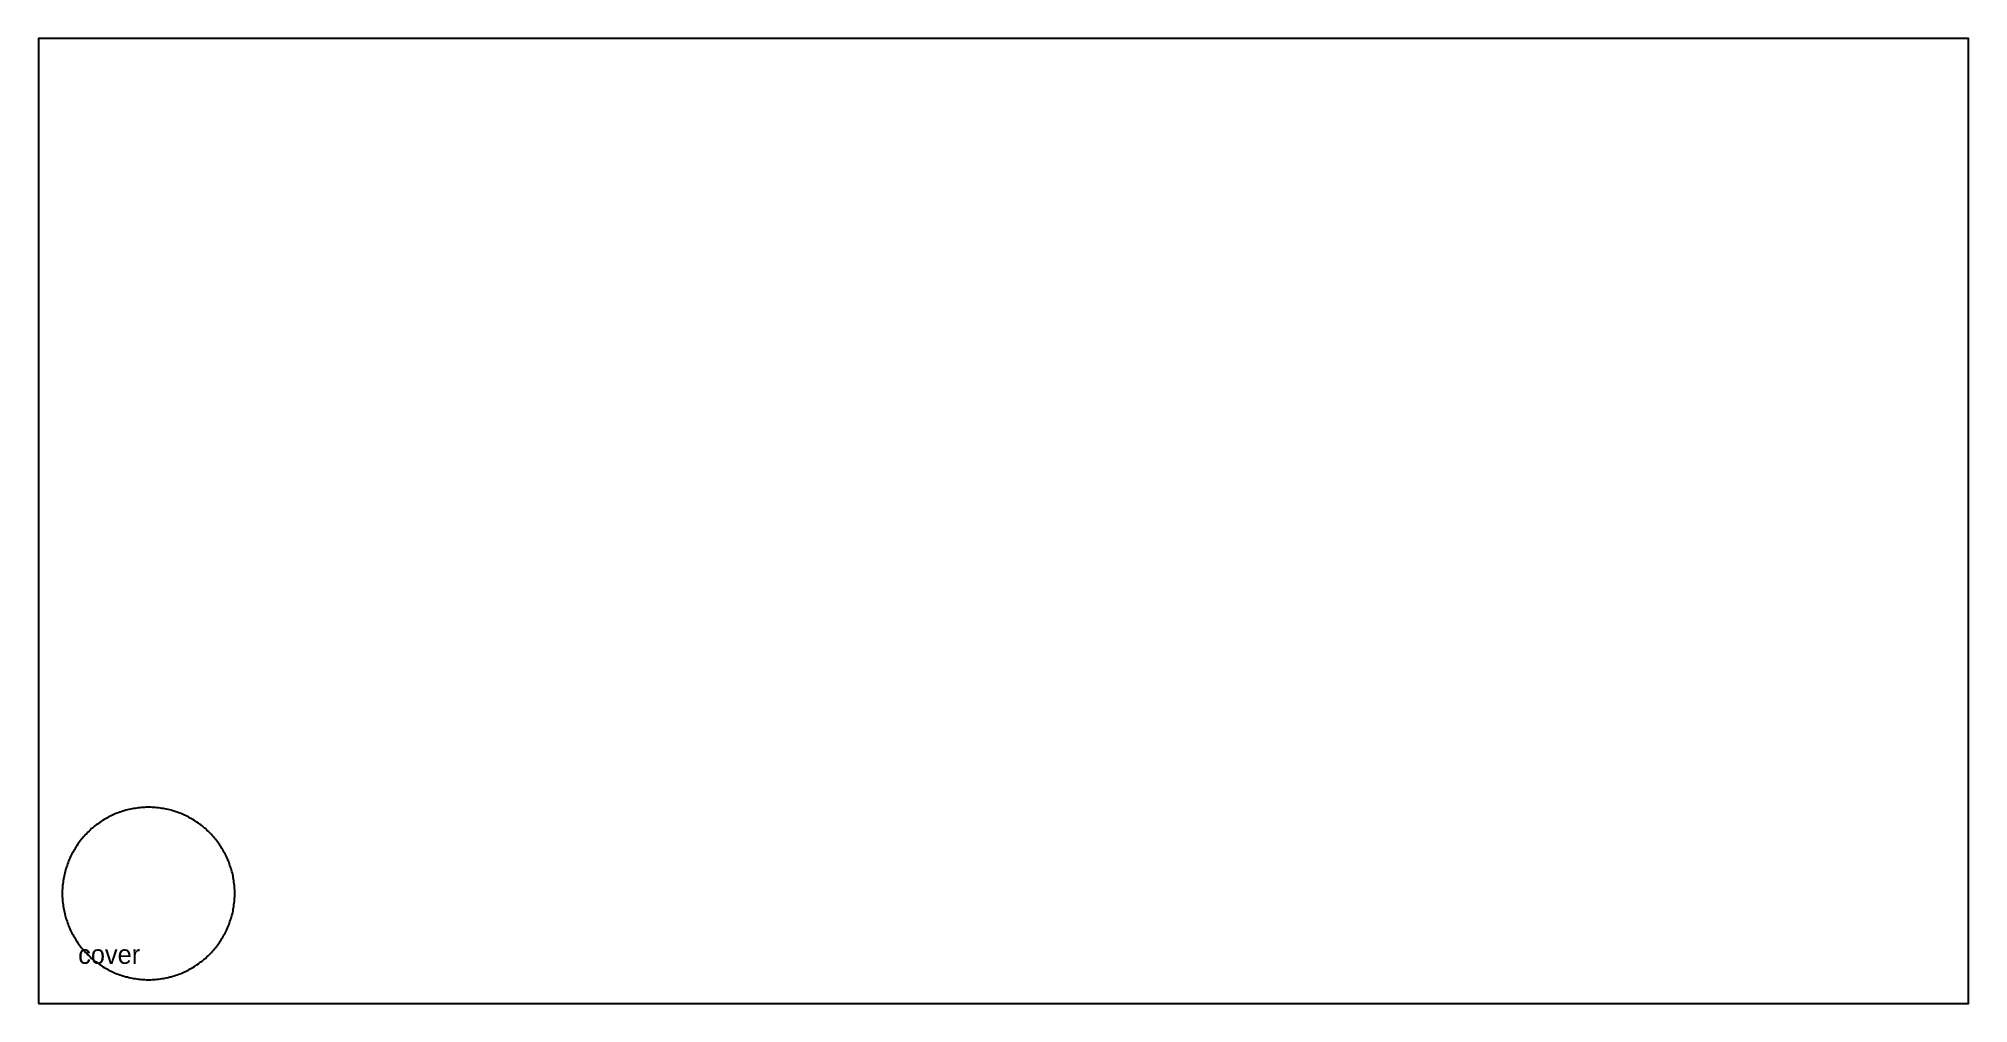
# Model space of a CAD drawing. Header units: millimetres. Extents: x 0 to 1220, y 0 to 610.
import ezdxf

# ---------------------------------------------------------------- set-up
doc = ezdxf.new("R2010")
doc.units = ezdxf.units.MM
doc.layers.add('CUT_OUTSIDE', color=1, linetype='Continuous')

msp = doc.modelspace()

# ---------------------------------------------------------------- linework, layer by layer
at = {"layer": 'CUT_OUTSIDE'}
msp.add_lwpolyline([(124, 69.5), (124, 70.5), (124, 71.5), (123.9, 72.5), (123.9, 73.5), (123.8, 74.5), (123.7, 75.5), (123.5, 76.5), (123.4, 77.5), (123.3, 78.5), (123.1, 79.5), (122.9, 80.4), (122.7, 81.4), (122.5, 82.4), (122.2, 83.4), (121.9, 84.3), (121.7, 85.3), (121.4, 86.2), (121, 87.2), (120.7, 88.1), (120.4, 89.1), (120, 90), (119.6, 90.9), (119.2, 91.8), (118.8, 92.8), (118.4, 93.7), (117.9, 94.6), (117.4, 95.4), (116.9, 96.3), (116.4, 97.2), (115.9, 98), (115.4, 98.9), (114.8, 99.7), (114.3, 100.6), (113.7, 101.4), (113.1, 102.2), (112.5, 103), (111.9, 103.8), (111.2, 104.5), (110.6, 105.3), (109.9, 106), (109.3, 106.8), (108.6, 107.5), (107.9, 108.2), (107.1, 108.9), (106.4, 109.6), (105.7, 110.3), (104.9, 110.9), (104.1, 111.6), (103.4, 112.2), (102.6, 112.8), (101.8, 113.4), (101, 114), (100.1, 114.6), (99.3, 115.1), (98.5, 115.7), (97.6, 116.2), (96.7, 116.7), (95.9, 117.2), (95, 117.7), (94.1, 118.1), (93.2, 118.6), (92.3, 119), (91.4, 119.4), (90.5, 119.8), (89.5, 120.2), (88.6, 120.5), (87.7, 120.9), (86.7, 121.2), (85.8, 121.5), (84.8, 121.8), (83.8, 122.1), (82.9, 122.3), (81.9, 122.6), (80.9, 122.8), (79.9, 123), (79, 123.2), (78, 123.3), (77, 123.5), (76, 123.6), (75, 123.7), (74, 123.8), (73, 123.9), (72, 123.9), (71, 124), (70, 124), (69, 124), (68, 124), (67, 123.9), (66, 123.9), (65, 123.8), (64, 123.7), (63, 123.6), (62, 123.5), (61, 123.3), (60, 123.2), (59.1, 123), (58.1, 122.8), (57.1, 122.6), (56.1, 122.3), (55.2, 122.1), (54.2, 121.8), (53.2, 121.5), (52.3, 121.2), (51.3, 120.9), (50.4, 120.5), (49.5, 120.2), (48.5, 119.8), (47.6, 119.4), (46.7, 119), (45.8, 118.6), (44.9, 118.1), (44, 117.7), (43.1, 117.2), (42.2, 116.7), (41.4, 116.2), (40.5, 115.7), (39.7, 115.1), (38.9, 114.6), (38, 114), (37.2, 113.4), (36.4, 112.8), (35.6, 112.2), (34.9, 111.6), (34.1, 110.9), (33.3, 110.3), (32.6, 109.6), (31.9, 108.9), (31.1, 108.2), (30.4, 107.5), (29.7, 106.8), (29.1, 106), (28.4, 105.3), (27.8, 104.5), (27.1, 103.8), (26.5, 103), (25.9, 102.2), (25.3, 101.4), (24.7, 100.6), (24.2, 99.7), (23.6, 98.9), (23.1, 98), (22.6, 97.2), (22.1, 96.3), (21.6, 95.4), (21.1, 94.6), (20.6, 93.7), (20.2, 92.8), (19.8, 91.8), (19.4, 90.9), (19, 90), (18.6, 89.1), (18.3, 88.1), (18, 87.2), (17.6, 86.2), (17.3, 85.3), (17.1, 84.3), (16.8, 83.4), (16.5, 82.4), (16.3, 81.4), (16.1, 80.4), (15.9, 79.5), (15.7, 78.5), (15.6, 77.5), (15.5, 76.5), (15.3, 75.5), (15.2, 74.5), (15.1, 73.5), (15.1, 72.5), (15, 71.5), (15, 70.5), (15, 69.5), (15, 68.5), (15, 67.5), (15.1, 66.5), (15.1, 65.5), (15.2, 64.5), (15.3, 63.5), (15.5, 62.5), (15.6, 61.5), (15.7, 60.5), (15.9, 59.5), (16.1, 58.6), (16.3, 57.6), (16.5, 56.6), (16.8, 55.6), (17.1, 54.7), (17.3, 53.7), (17.6, 52.8), (18, 51.8), (18.3, 50.9), (18.6, 49.9), (19, 49), (19.4, 48.1), (19.8, 47.1), (20.2, 46.2), (20.6, 45.3), (21.1, 44.4), (21.6, 43.6), (22.1, 42.7), (22.6, 41.8), (23.1, 41), (23.6, 40.1), (24.2, 39.3), (24.7, 38.4), (25.3, 37.6), (25.9, 36.8), (26.5, 36), (27.1, 35.2), (27.8, 34.5), (28.4, 33.7), (29.1, 33), (29.7, 32.2), (30.4, 31.5), (31.1, 30.8), (31.9, 30.1), (32.6, 29.4), (33.3, 28.7), (34.1, 28.1), (34.9, 27.4), (35.6, 26.8), (36.4, 26.2), (37.2, 25.6), (38, 25), (38.9, 24.4), (39.7, 23.9), (40.5, 23.3), (41.4, 22.8), (42.2, 22.3), (43.1, 21.8), (44, 21.3), (44.9, 20.9), (45.8, 20.4), (46.7, 20), (47.6, 19.6), (48.5, 19.2), (49.5, 18.8), (50.4, 18.5), (51.3, 18.1), (52.3, 17.8), (53.2, 17.5), (54.2, 17.2), (55.2, 16.9), (56.1, 16.7), (57.1, 16.4), (58.1, 16.2), (59.1, 16), (60, 15.8), (61, 15.7), (62, 15.5), (63, 15.4), (64, 15.3), (65, 15.2), (66, 15.1), (67, 15.1), (68, 15), (69, 15), (70, 15), (71, 15), (72, 15.1), (73, 15.1), (74, 15.2), (75, 15.3), (76, 15.4), (77, 15.5), (78, 15.7), (79, 15.8), (79.9, 16), (80.9, 16.2), (81.9, 16.4), (82.9, 16.7), (83.8, 16.9), (84.8, 17.2), (85.8, 17.5), (86.7, 17.8), (87.7, 18.1), (88.6, 18.5), (89.5, 18.8), (90.5, 19.2), (91.4, 19.6), (92.3, 20), (93.2, 20.4), (94.1, 20.9), (95, 21.3), (95.9, 21.8), (96.7, 22.3), (97.6, 22.8), (98.5, 23.3), (99.3, 23.9), (100.1, 24.4), (101, 25), (101.8, 25.6), (102.6, 26.2), (103.4, 26.8), (104.1, 27.4), (104.9, 28.1), (105.7, 28.7), (106.4, 29.4), (107.1, 30.1), (107.9, 30.8), (108.6, 31.5), (109.3, 32.2), (109.9, 33), (110.6, 33.7), (111.2, 34.5), (111.9, 35.2), (112.5, 36), (113.1, 36.8), (113.7, 37.6), (114.3, 38.4), (114.8, 39.3), (115.4, 40.1), (115.9, 41), (116.4, 41.8), (116.9, 42.7), (117.4, 43.6), (117.9, 44.4), (118.4, 45.3), (118.8, 46.2), (119.2, 47.1), (119.6, 48.1), (120, 49), (120.4, 49.9), (120.7, 50.9), (121, 51.8), (121.4, 52.8), (121.7, 53.7), (121.9, 54.7), (122.2, 55.6), (122.5, 56.6), (122.7, 57.6), (122.9, 58.6), (123.1, 59.5), (123.3, 60.5), (123.4, 61.5), (123.5, 62.5), (123.7, 63.5), (123.8, 64.5), (123.9, 65.5), (123.9, 66.5), (124, 67.5), (124, 68.5), (124, 69.5)], close=True, dxfattribs=at)
at = {"layer": 'SHEET_EDGE'}
msp.add_lwpolyline([(0, 0), (1220, 0), (1220, 610), (0, 610)], close=True, dxfattribs=at)

# ---------------------------------------------------------------- texts
at = {"layer": 'NOTES'}
msp.add_text('cover', height=12, dxfattribs=at).set_placement((25, 25))

doc.saveas('drawing.dxf')
